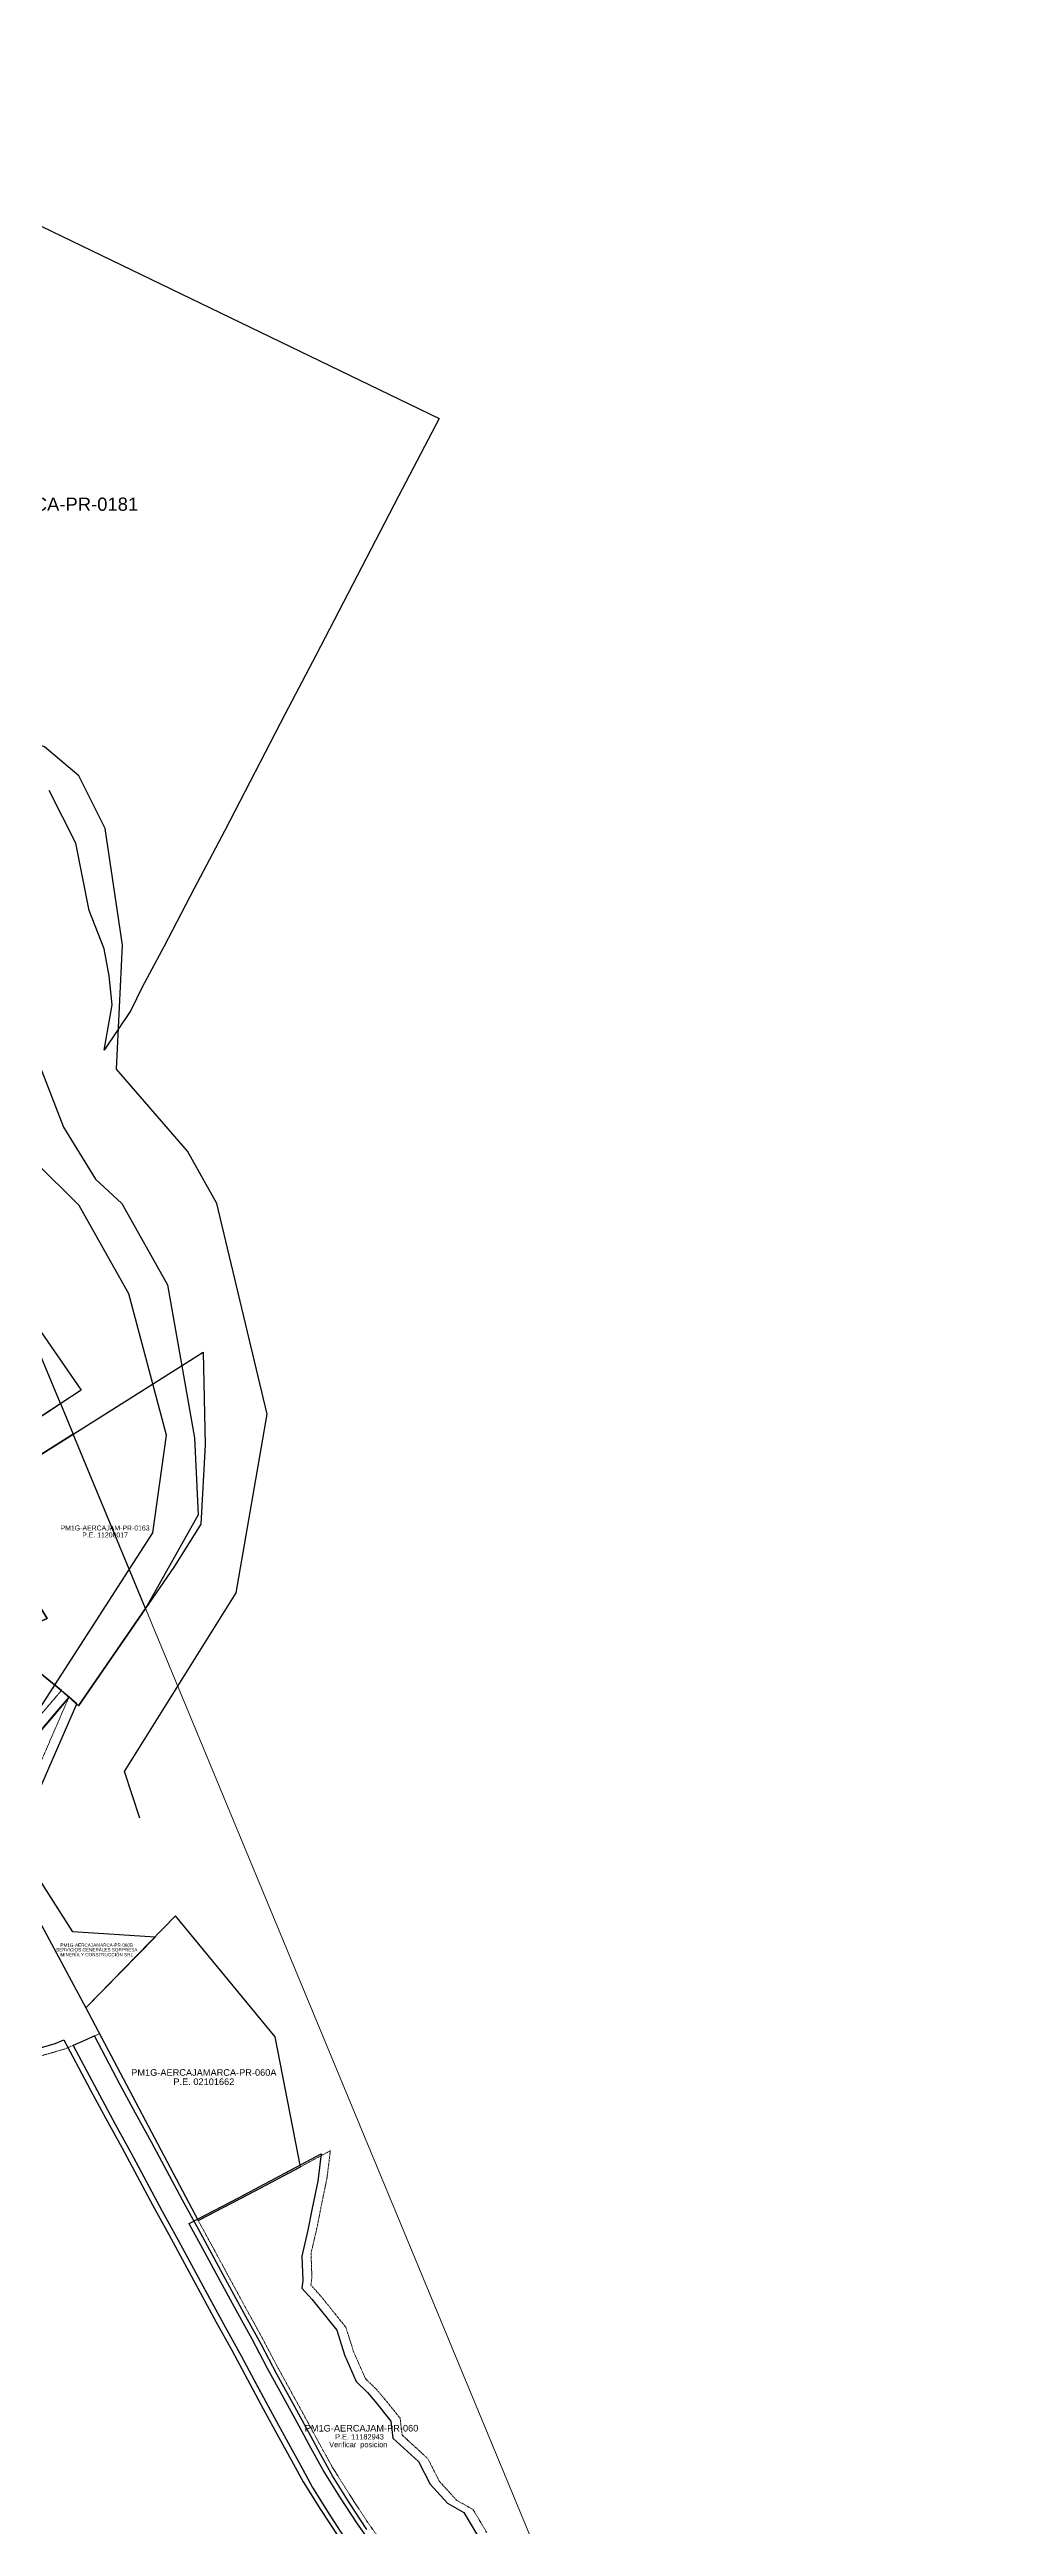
# Model space of a CAD drawing. Header units: inches. Extents: x 773044 to 778274, y 9208001 to 9212859.
# Drawn here: x 777975 to 778266, y 9208601 to 9209352 of the extents above; entities that cross this region are included whole.
import ezdxf
from ezdxf.enums import TextEntityAlignment as Align

# ---------------------------------------------------------------- set-up
doc = ezdxf.new("R2010")
doc.units = ezdxf.units.IN
doc.header["$MEASUREMENT"] = 0
doc.linetypes.add('DASHED2', pattern=[0.375, 0.25, -0.125])
for name, color, linetype in [('ADQUIRIDO', 1, 'Continuous'), ('Codigo predio', 7, 'Continuous'), ('Faja Marginal Mashcon', 140, 'Continuous'), ('NO ADQUIRIDO', 134, 'Continuous'), ('Observacion', 1, 'Continuous'), ('PARA RECTIFICAR', 30, 'Continuous'), ('Partida', 7, 'Continuous'), ('PERIMETRICO', 3, 'Continuous'), ('PMD Cajamarca', 6, 'Continuous'), ('Por Adquirir', 5, 'Continuous'), ('Posesionario', 7, 'Continuous'), ('PREDIO MATRIZ', 192, 'Continuous')]:
    doc.layers.add(name, color=color, linetype=linetype)
doc.styles.add('ARIAL', font='arial.ttf', dxfattribs={"height": 0.7})
doc.styles.add('SANSSERIF', font='sanss___.ttf')
doc.styles.get("Standard").update_dxf_attribs({"font": 'arial.ttf'})

msp = doc.modelspace()

# ---------------------------------------------------------------- linework, layer by layer
at = {"layer": 'ADQUIRIDO'}
for points in [[(777963.35, 9208976.78), (777940.65, 9208957.29), (777963.48, 9208931.53), (777978.65, 9208941.48), (777965, 9208974.39)], [(777982.5, 9208932.18), (777952.19, 9208913.06), (777974.64, 9208876.3), (777959.77, 9208870.01), (777964.06, 9208866.51), (777978.91, 9208854.39), (777984.08, 9208849.75), (778004.44, 9208879.3)]]:
    msp.add_lwpolyline(points, close=True, dxfattribs=at)
at = {"layer": 'ADQUIRIDO', "ltscale": 0.5}
for points in [[(777938.91, 9208829.59), (777954.24, 9208805.16), (777955.64, 9208811.45), (777958.41, 9208821.95), (777962.39, 9208829.49), (777966.07, 9208834.43), (777970.61, 9208839.8), (777976.46, 9208846.71), (777981.33, 9208852.4), (777966.48, 9208864.52)], [(777983.61, 9208850.36), (777981.33, 9208852.4), (777976.51, 9208846.77), (777970.61, 9208839.8), (777966.07, 9208834.43), (777962.39, 9208829.49), (777958.41, 9208821.95), (777956.67, 9208815.35), (777961.04, 9208807.37), (777965.65, 9208808.97)], [(777986.33, 9208758.09), (778020.47, 9208693.57), (778035.62, 9208701.45), (778051.43, 9208709.9), (778043.81, 9208749.32), (778013.57, 9208786)]]:
    msp.add_lwpolyline(points, close=True, dxfattribs=at)
for points in [[(777970.13, 9208745.31), (777977.05, 9208747.31), (777979.68, 9208748.44), (777987.75, 9208733.18), (777992.44, 9208724.55), (777997.24, 9208715.72), (778001.95, 9208707.06), (778006.7, 9208698.14), (778011.54, 9208689.32), (778016.32, 9208680.52), (778021.08, 9208671.72), (778025.93, 9208662.79), (778030.63, 9208654.26), (778035.35, 9208645.33), (778040.19, 9208636.5), (778044.94, 9208627.82), (778048.61, 9208621.03), (778052.33, 9208614.31), (778057.56, 9208605.93), (778062.96, 9208597.65)], [(778071.58, 9208599.89), (778066.29, 9208608.01), (778061.19, 9208616.18), (778057.58, 9208622.7), (778053.92, 9208629.48), (778049.16, 9208638.18), (778044.34, 9208646.96), (778039.62, 9208655.9), (778034.9, 9208664.46), (778030.06, 9208673.37), (778025.3, 9208682.16), (778020.51, 9208690.99), (778015.68, 9208699.78), (778010.94, 9208708.68), (778006.22, 9208717.37), (778001.42, 9208726.2), (777996.75, 9208734.8), (777988.92, 9208749.59), (777986.65, 9208748.54), (777982.5, 9208746.75), (777990.58, 9208731.49), (777995.27, 9208722.86), (778000.07, 9208714.03), (778004.78, 9208705.37), (778009.52, 9208696.45), (778014.37, 9208687.63), (778019.15, 9208678.83), (778023.91, 9208670.03), (778028.76, 9208661.1), (778033.46, 9208652.57), (778038.18, 9208643.64), (778043.02, 9208634.81), (778047.77, 9208626.13), (778051.44, 9208619.34), (778055.16, 9208612.63), (778060.39, 9208604.25), (778065.78, 9208595.96)], [(778017.69, 9208692.67), (778032.83, 9208700.55), (778057.75, 9208713.86), (778056.71, 9208705.51), (778055.02, 9208697.35), (778053.73, 9208690.71), (778051.88, 9208682.77), (778052.15, 9208675.41), (778051.84, 9208673.12), (778054.9, 9208669.7), (778062.45, 9208660.29), (778064.8, 9208652.87), (778068.39, 9208644.74), (778071.8, 9208641.41), (778074.08, 9208638.71), (778078.9, 9208632.75), (778079.54, 9208627.58), (778087.31, 9208620.47), (778090.81, 9208613.61), (778096.07, 9208607.81), (778101.02, 9208605.03), (778105.23, 9208598)], [(778073, 9208595.57), (778068.73, 9208601.62), (778063.44, 9208609.74), (778058.34, 9208617.9), (778054.73, 9208624.42), (778051.07, 9208631.2), (778046.31, 9208639.91), (778041.49, 9208648.69), (778036.77, 9208657.62), (778032.05, 9208666.19), (778027.21, 9208675.09), (778022.45, 9208683.89), (778017.71, 9208692.63), (778017.69, 9208692.67)]]:
    msp.add_lwpolyline(points, dxfattribs=at)
at = {"layer": 'Faja Marginal Mashcon'}
for points in [[(778002.7, 9208815.64), (777998.1, 9208829.8), (778032, 9208884.02), (778041.37, 9208938.26), (778026.05, 9209002.19), (778017.21, 9209018.06), (777995.63, 9209042.97), (777997.51, 9209080.58), (777992.2, 9209116), (777984.17, 9209131.94), (777973.78, 9209140.71), (777958.98, 9209146.36), (777895.07, 9209141.61), (777864.25, 9209149.72), (777827.07, 9209191.1), (777781.88, 9209241.08), (777716.96, 9209282.29), (777492, 9209456)], [(777956.6, 9208809.06), (777964.81, 9208837.25), (778006.69, 9208902.29), (778010.81, 9208931.88), (777999.35, 9208974.76), (777984.32, 9209001.6), (777970.88, 9209014.91), (777963.94, 9209030.65), (777960.57, 9209088.77), (777949.02, 9209100.97), (777883.62, 9209102.48), (777845.51, 9209117.94), (777787.29, 9209180.7), (777731.02, 9209235.34), (777484.7, 9209421.16)]]:
    msp.add_lwpolyline(points, dxfattribs=at)
at = {"layer": 'NO ADQUIRIDO', "ltscale": 0.5}
msp.add_lwpolyline([(777958.75, 9208809.41), (777986.33, 9208758.09), (778007.33, 9208779.62), (777982.43, 9208781.23), (777963.38, 9208811.01)], close=True, dxfattribs=at)
at = {"layer": 'PARA RECTIFICAR', "linetype": 'DASHED2', "lineweight": 20}
for points in [[(777936.49, 9208831.58), (777951.82, 9208807.14), (777953.22, 9208813.44), (777955.99, 9208823.94), (777959.97, 9208831.48), (777963.66, 9208836.42), (777968.19, 9208841.79), (777974.04, 9208848.7), (777978.91, 9208854.39), (777964.06, 9208866.51)], [(777981.18, 9208852.35), (777978.91, 9208854.39), (777974.09, 9208848.75), (777968.19, 9208841.79), (777963.65, 9208836.42), (777959.97, 9208831.48), (777955.99, 9208823.94), (777954.25, 9208817.35), (777958.62, 9208809.36), (777963.23, 9208810.96)]]:
    msp.add_lwpolyline(points, close=True, dxfattribs=at)
for points in [[(778075.79, 9208596.47), (778071.51, 9208602.53), (778066.23, 9208610.64), (778061.13, 9208618.81), (778057.52, 9208625.33), (778053.86, 9208632.11), (778049.09, 9208640.81), (778044.28, 9208649.59), (778039.56, 9208658.53), (778034.84, 9208667.09), (778030, 9208676), (778025.24, 9208684.8), (778020.47, 9208693.57), (777990.45, 9208750.3), (777986.65, 9208748.54), (777982.5, 9208746.75), (777990.58, 9208731.49), (777995.27, 9208722.86), (778000.07, 9208714.03), (778004.78, 9208705.37), (778009.52, 9208696.45), (778014.37, 9208687.63), (778019.15, 9208678.83), (778023.91, 9208670.03), (778028.76, 9208661.1), (778033.46, 9208652.57), (778038.18, 9208643.64), (778043.02, 9208634.81), (778047.77, 9208626.13), (778051.44, 9208619.34), (778055.16, 9208612.63), (778060.39, 9208604.25), (778065.78, 9208595.96)], [(777972.96, 9208743.62), (777979.88, 9208745.62), (777982.5, 9208746.75), (777990.58, 9208731.49), (777995.27, 9208722.86), (778000.07, 9208714.03), (778004.78, 9208705.37), (778009.52, 9208696.45), (778014.37, 9208687.63), (778019.15, 9208678.83), (778023.91, 9208670.03), (778028.76, 9208661.1), (778033.46, 9208652.57), (778038.18, 9208643.64), (778043.02, 9208634.81), (778047.77, 9208626.13), (778051.44, 9208619.34), (778055.16, 9208612.63), (778060.39, 9208604.25), (778065.78, 9208595.96)], [(778020.47, 9208693.57), (778035.62, 9208701.45), (778060.54, 9208714.77), (778059.5, 9208706.42), (778057.81, 9208698.26), (778056.52, 9208691.62), (778054.67, 9208683.68), (778054.93, 9208676.32), (778054.63, 9208674.03), (778057.68, 9208670.61), (778065.24, 9208661.2), (778067.59, 9208653.78), (778071.17, 9208645.64), (778074.58, 9208642.31), (778076.87, 9208639.62), (778081.69, 9208633.65), (778082.33, 9208628.49), (778090.1, 9208621.37), (778093.6, 9208614.52), (778098.85, 9208608.72), (778103.81, 9208605.94), (778108.01, 9208598.91)], [(778075.79, 9208596.47), (778071.51, 9208602.53), (778066.23, 9208610.64), (778061.13, 9208618.81), (778057.52, 9208625.33), (778053.86, 9208632.11), (778049.09, 9208640.81), (778044.28, 9208649.59), (778039.56, 9208658.53), (778034.84, 9208667.09), (778030, 9208676), (778025.24, 9208684.8), (778020.47, 9208693.57)]]:
    msp.add_lwpolyline(points, dxfattribs=at)
at = {"layer": 'PERIMETRICO', "ltscale": 0.5}
for points in [[(777894.43, 9209336.54), (778093.51, 9209240.34), (778081.18, 9209216.8), (778056.08, 9209168.48), (778046.8, 9209150.7), (778028.47, 9209115.34), (778019.2, 9209097.78), (778009.98, 9209080.01), (778003.41, 9209067.8), (777999.98, 9209060.74), (777991.95, 9209048.73), (777994.35, 9209062.43), (777993.43, 9209071.26), (777991.9, 9209079.49), (777987.39, 9209091.12), (777983.27, 9209111.5), (777975.24, 9209127.44)], [(777978.91, 9208854.39), (777964.06, 9208866.51), (777959.77, 9208870.01), (777974.64, 9208876.3), (777952.19, 9208913.06), (778021.96, 9208957.07), (778022.54, 9208928.97), (778021.19, 9208904.92), (778013.28, 9208892.13), (777984.08, 9208849.75), (777978.91, 9208854.39)]]:
    msp.add_lwpolyline(points, dxfattribs=at)
msp.add_lwpolyline([(777963.35, 9208976.78), (777984.89, 9208945.57), (777963.48, 9208931.53), (777940.65, 9208957.29)], close=True, dxfattribs=at)
at = {"layer": 'PMD Cajamarca', "lineweight": 5}
msp.add_lwpolyline([(778265.99, 9208248.61), (776951.26, 9211418.86)], dxfattribs=at)
at = {"layer": 'Por Adquirir', "ltscale": 0.5}
msp.add_lwpolyline([(777903.78, 9208894.83), (777963.16, 9208931.89), (777963.48, 9208931.53), (777978.65, 9208941.48), (777982.5, 9208932.18), (777952.15, 9208913.03), (777908.37, 9208885.53)], close=True, dxfattribs=at)
at = {"layer": 'PREDIO MATRIZ'}
msp.add_lwpolyline([(777971.82, 9209045.48), (777979.57, 9209025.32), (777989.24, 9209009.58), (777997.23, 9209002.15), (778011.12, 9208977.51), (778019.35, 9208931.13), (778020.4, 9208907.74), (778004.44, 9208879.3), (777984.08, 9208849.75), (777978.91, 9208854.39), (777964.06, 9208866.51)], dxfattribs=at)

# ---------------------------------------------------------------- texts
at = {"layer": 'Codigo predio', "lineweight": 15, "style": 'ARIAL'}
for s, height, p in [('PM1G-AERCAJAMARCA-PR-0181', 4, (777958.44, 9209212.36)), ('PM1G-AERCAJAM-PR-0163', 1.5, (777992.19, 9208902.98)), ('PM1G-AERCAJAMARCA-PR-060B', 1, (777989.65, 9208776.66)), ('PM1G-AERCAJAMARCA-PR-060A', 2, (778022.15, 9208737.52))]:
    msp.add_text(s, height=height, dxfattribs=at).set_placement(p, align=Align.CENTER)
at = {"layer": 'Codigo predio', "style": 'SANSSERIF'}
msp.add_text('PM1G-AERCAJAM-PR-060', height=2, dxfattribs=at).set_placement((778069.99, 9208630.59), align=Align.MIDDLE)
at = {"layer": 'Observacion', "insert": (778069.01, 9208626.42), "char_height": 1.6, "attachment_point": 2}
msp.add_mtext_dynamic_manual_height_columns('Verificar  posicion', width=30.759, gutter_width=1, heights=[0], dxfattribs=at)
at = {"layer": 'Partida', "lineweight": 15, "style": 'ARIAL'}
for s, height, p in [('P.E. 11200017', 1.5, (777992.19, 9208900.87)), ('P.E. 02101662', 2, (778022.15, 9208734.71))]:
    msp.add_text(s, height=height, dxfattribs=at).set_placement(p, align=Align.CENTER)
at = {"layer": 'Partida', "style": 'ARIAL'}
msp.add_text('P.E. 11182943', height=1.6, dxfattribs=at).set_placement((778069.38, 9208627.17), align=Align.CENTER)
at = {"layer": 'Posesionario', "lineweight": 15, "style": 'ARIAL'}
for s, p in [('SERVICIOS GENERALES SORPRESA', (777989.65, 9208775.25)), ('MINERÍA Y CONSTRUCCIÓN SRL', (777989.65, 9208773.77))]:
    msp.add_text(s, height=1, dxfattribs=at).set_placement(p, align=Align.CENTER)

doc.saveas('drawing.dxf')
